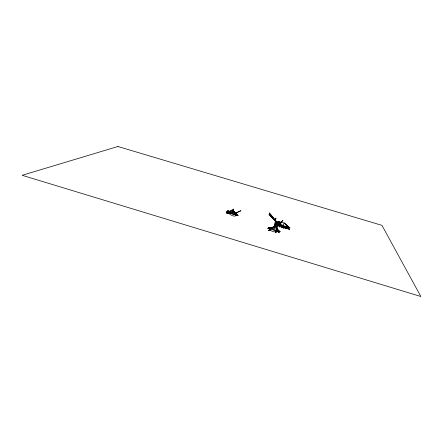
<?xml version="1.0" encoding="UTF-8"?>
<svg xmlns="http://www.w3.org/2000/svg" width="443" height="443" viewBox="0 0 443 443"><rect width="100%" height="100%" fill="white"/><g stroke="black" fill="none" stroke-linecap="round" stroke-linejoin="round"><path stroke-width="0.66" d="M283.758 226.982L281.056 225.387L283.758 226.982L283.758 228.106L279.179 226.118L279.893 226.982L279.267 225.133L278.857 224.944L279.893 226.982L278.857 226.019L274.61 224.047L280.054 224.811M274.693 230.277L274.798 226.545L275.873 225.736L277.429 228.649L276.82 229.718L274.693 230.277L273.026 229.9L271.659 229.252L271.587 227.957L275.873 225.736L277.379 229.003M233.649 214.451L233.86 211.643L232.896 209.871L229.989 210.685L229.779 211.815L231.063 213.321L232.381 214.03L234.724 214.573L235.432 214.34L233.86 211.643L229.779 211.815L232.896 209.871L235.399 213.975L233.86 211.643L230.559 212.85M276.825 229.385L277.645 230.15L277.49 230.631L280.164 231.728L277.252 229.396L280.164 231.728L277.407 230.737L277.085 231.157L279.245 232.398L276.803 230.094L279.245 232.398L276.964 231.279L276.26 231.467L276.714 231.711L275.806 232.132L275.889 232.785L275.612 231.207L277.058 230.593L275.817 230.188L276.15 230.1L277.058 230.593L276.039 231.362L275.889 232.785L275.374 231.982L276.083 231.584L274.726 231.877L272.478 231.379L270.645 230.504L270.612 229.723L270.158 230.222L268.635 230.343L270.834 228.571L271.553 228.749L270.33 228.322L269.97 229.319L270.391 229.452L270.834 228.571L270.33 228.322M274.754 226.761L275.906 218.011L274.416 226.833M277.711 224.075L278.536 221.522L284.24 223.028L288.587 226.855C284.229 226.279 279.527 225.127 275.629 222.951L278.536 221.522L279.644 222.292M234.131 212.485L235.155 212.79L234.258 212.751M273.026 229.9L274.798 226.545L276.82 229.718L275.873 225.736L272.478 227.353M288.587 226.855L284.24 223.028L282.767 225.686L278.536 221.522L275.629 222.951M232.381 214.03L233.86 211.643L234.89 213.005L233.898 212.186M275.131 226.478L275.873 225.736L277.224 228.843M276.426 230.46L275.612 231.207L276.039 231.362M271.659 229.252L274.798 226.545L271.587 227.957L275.873 225.736L276.515 227.436M276.094 223.355L278.536 221.522L279.184 224.573M231.063 213.321L233.86 211.643L235.399 213.975M272.81 227.359L275.873 225.736M270.391 229.452L268.635 230.343L269.737 230.089L269.992 229.446L270.601 229.557L270.85 228.948L267.744 228.522L270.933 227.647L271.941 227.907M230.875 213.028L233.86 211.643L234.724 214.573M228.782 212.806C232.592 213.537 227.763 212.468 226.578 213.033L229.502 213.897L231.678 215.392L233.383 215.957L234.829 216.123L235.659 215.835L235.582 215.398L238.157 215.719L235.205 214.406L238.157 215.719L235.538 215.309L235.294 214.838L237.276 214.595L236.174 213.615L234.956 213.471M283.692 225.697L282.728 225.786L289.921 227.868L287.751 226.545M287.701 226.622L289.921 227.868C286.311 227.536 280.419 224.236 288.83 228.339C276.864 226.727 288 228.023 289.739 229.424L284.921 226.462L284.14 226.262L287.546 227.735L289.739 229.424L281.421 226.81L283.758 228.106L283.31 226.871L281.333 225.686M235.92 213.792L236.363 213.759L235.05 213.664M280.425 224.972L280.02 224.989L282.097 225.598M278.47 230.249L277.252 229.396M271.852 228.466L268.392 227.763L272.495 227.829L268.392 227.763L271.387 228.56L270.955 228.854L267.744 228.522L271.758 228.023M229.812 211.532L227.209 210.874L228.893 212.579L228.821 212.956L226.096 211.998L229.834 212.657L226.096 211.998L228.931 213.138L229.385 213.742L226.578 213.033L228.92 212.745L230.432 213.194M229.125 211.311L228.378 210.918M230.244 211.887L229.048 211.765L228.815 212.402L228.594 211.765L227.209 210.874L228.804 211.023L228.627 211.267L229.779 211.704M233.954 212.496L235.155 212.79M284.832 226.711L287.546 227.735M270.933 227.647L271.182 227.829L269.444 228.178M236.174 213.615L237.276 214.595L235.078 214.434M234.214 212.275L234.546 212.574M276.731 228.001L277.429 228.649M284.24 223.028L287.812 226.96M235.239 214.041L235.432 214.34M278.536 221.522L278.763 224.391M232.896 209.871L232.907 210.868M233.655 209.063L232.752 213.249L232.42 213.249L233.655 209.063M282.911 220.343L276.692 227.597L276.51 227.348L282.911 220.343M240.82 210.746L234.502 213.659L240.82 210.746M117.949 146.5L22.15 175.306L420.85 296.5L381.971 225.371L117.949 146.5M277.229 222.602L269.41 213.011L277.229 222.602M276.947 222.84L268.984 214.395L277.119 223.078L276.947 222.84"/></g></svg>
